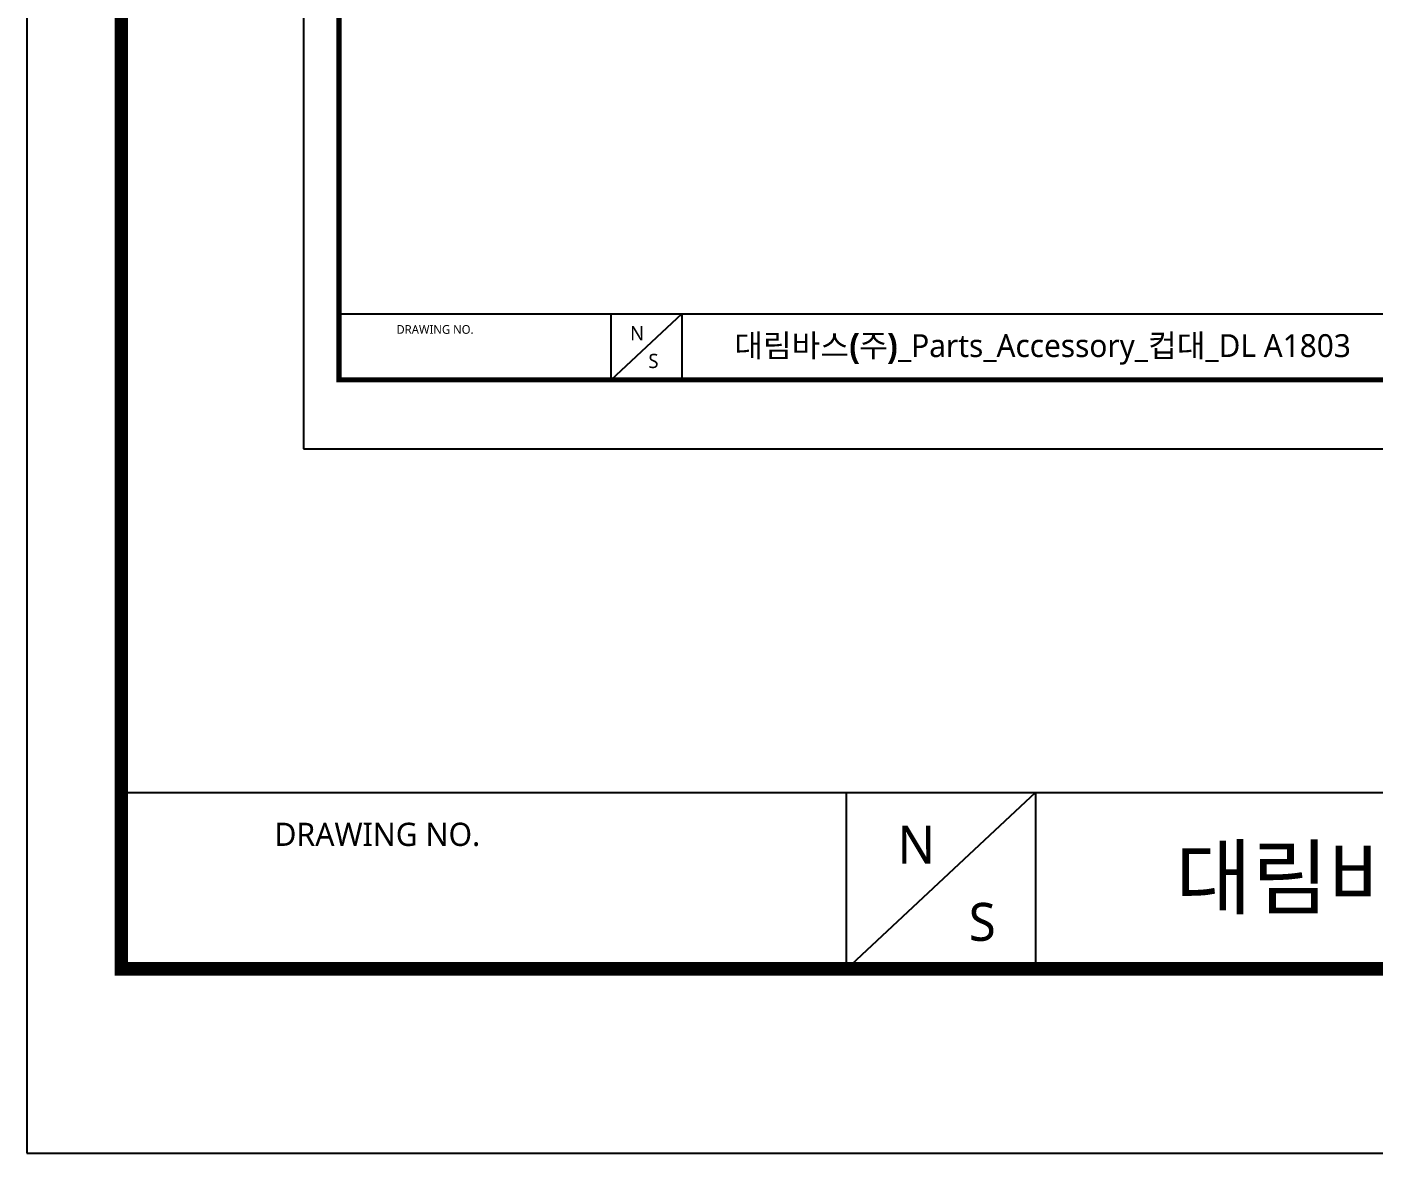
# Model space of a CAD drawing. Extents: x 16296675745 to 16296677675, y -37409619395 to -37409618123.
# Drawn here: x 16296675745 to 16296676143.3, y -37409619395.2 to -37409619062.5 of the extents above; entities that cross this region are included whole.
import ezdxf

# ---------------------------------------------------------------- set-up
doc = ezdxf.new("R2010")
doc.units = 0
doc.header["$LTSCALE"] = 10
doc.header["$MEASUREMENT"] = 0
doc.layers.get('0').update_dxf_attribs({"linetype": 'CONTINUOUS'})
doc.styles.add('Daelim Dimension', font='')
doc.styles.get('Daelim Dimension').set_extended_font_data('NanumGothic')

msp = doc.modelspace()

# ---------------------------------------------------------------- linework, layer by layer
at = {"color": 5}
for p, q in [((16296675837.303169, -37409619147.210213), (16296676361.49045, -37409619147.210213)), ((16296675772.947269, -37409619288.663177), (16296677170.780029, -37409619288.663177))]:
    msp.add_line(p, q, dxfattribs=at)
at = {"color": 5, "ltscale": 40}
for p, q in [((16296675917.653851, -37409619147.210213), (16296675917.653851, -37409619166.826553)), ((16296675917.653851, -37409619147.210213), (16296675917.653851, -37409619166.826553)), ((16296675938.648211, -37409619147.210213), (16296675917.653851, -37409619166.826553)), ((16296675938.648211, -37409619147.210213), (16296675917.653851, -37409619166.826553)), ((16296675938.648211, -37409619147.210213), (16296675938.648211, -37409619166.826553)), ((16296675938.648211, -37409619147.210213), (16296675938.648211, -37409619166.826553)), ((16296675987.21578, -37409619288.663177), (16296675987.21578, -37409619340.973419)), ((16296675987.21578, -37409619288.663177), (16296675987.21578, -37409619340.973419)), ((16296676043.20072, -37409619288.663177), (16296675987.21578, -37409619340.973419)), ((16296676043.20072, -37409619288.663177), (16296675987.21578, -37409619340.973419)), ((16296676043.20072, -37409619288.663177), (16296676043.20072, -37409619340.973419)), ((16296676043.20072, -37409619288.663177), (16296676043.20072, -37409619340.973419))]:
    msp.add_line(p, q, dxfattribs=at)
at = {"ltscale": 0.5}
for points in [[(16296675745.032089, -37409619395.241547), (16296677481.032089, -37409619395.241547), (16296677481.032089, -37409618123.241547), (16296675745.032089, -37409618123.241547)], [(16296675826.83497, -37409619187.177101), (16296676477.83497, -37409619187.177101), (16296676477.83497, -37409618710.177101), (16296675826.83497, -37409618710.177101)]]:
    msp.add_lwpolyline(points, close=True, dxfattribs=at)
at = {"color": 5, "linetype": 'ByBlock', "lineweight": 200}
for points, const_width in [([(16296675772.947269, -37409619340.775627), (16296677452.947269, -37409619340.775627), (16296677452.947269, -37409618152.775627), (16296675772.947269, -37409618152.775627)], 4), ([(16296675837.303169, -37409619166.75238), (16296676467.303169, -37409619166.75238), (16296676467.303169, -37409618721.25238), (16296675837.303169, -37409618721.25238)], 1.5)]:
    msp.add_lwpolyline(points, close=True, dxfattribs=dict(at, const_width=const_width))

# ---------------------------------------------------------------- texts
at = {"color": 5, "ltscale": 40, "style": 'Daelim Dimension'}
for height, p in [(2.56901127, (16296675854.27607, -37409619153.144897)), (6.85069672, (16296675818.208349, -37409619304.489014))]:
    msp.add_text('DRAWING NO.', height=height, dxfattribs=at).set_placement(p)
at = {"attachment_point": 1, "style": 'Daelim Dimension'}
for s, insert, char_height, width in [('N', (16296675923.36404, -37409619150.887917), 4.204124, 5.86731056), ('S', (16296675928.770189, -37409619159.065437), 4.204124, 5.86731056), ('N', (16296676002.44294, -37409619298.470398), 11.210996, 15.6461615), ('S', (16296676023.4797, -37409619321.321259), 11.210996, 15.6461615)]:
    msp.add_mtext(s, dxfattribs=dict(at, insert=insert, char_height=char_height, width=width))
at = {"color": 2, "attachment_point": 1, "style": 'Daelim Dimension'}
for s, insert, char_height, width in [('{\\fPretendard Variable SemiBold|b0|i0|c129|p2;대림바스(주)}_Parts_Accessory_{\\fGulim|b0|i0|c129|p50;컵대}_DL A1803', (16296675954.17543, -37409619153.256332), 6.75662715, 260.66283526), ('{\\fPretendard Variable SemiBold|b0|i0|c129|p2;대림바스(주)}_Parts_Accessory_{\\fGulim|b0|i0|c129|p50;액세서리}4{\\fGulim|b0|i0|c129|p50;품}_DL A1800', (16296676084.60663, -37409619304.786163), 18.0176724, 729.2543326)]:
    msp.add_mtext(s, dxfattribs=dict(at, insert=insert, char_height=char_height, width=width))

doc.saveas('drawing.dxf')
